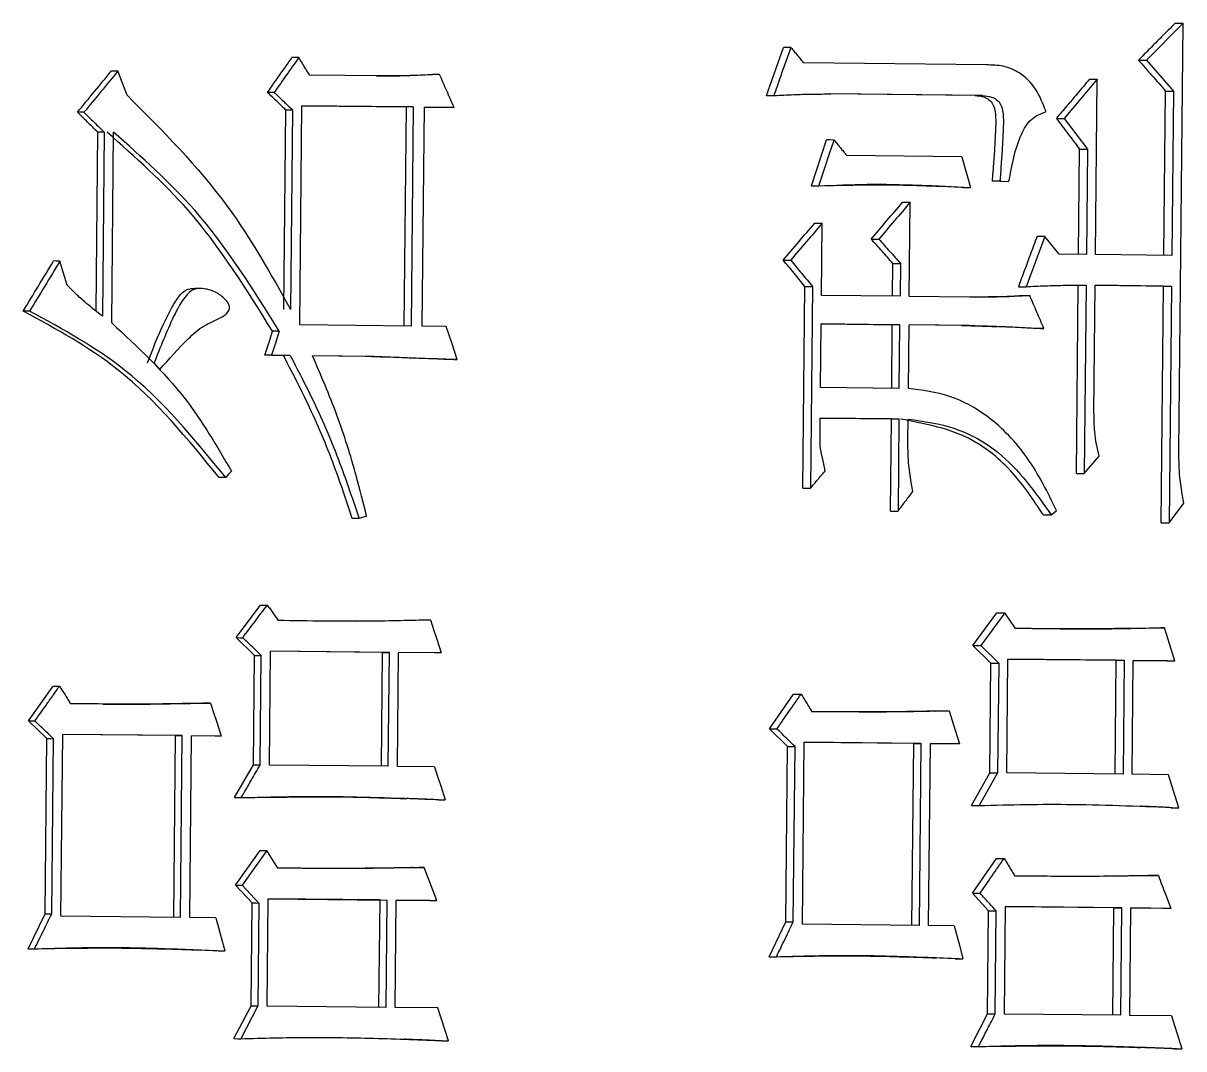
# Model space of a CAD drawing. Header units: millimetres. Extents: x 2448 to 4397, y 790 to 2168.
# Drawn here: x 3180.71 to 3185.86, y 988.33 to 992.89 of the extents above; entities that cross this region are included whole.
import ezdxf

# ---------------------------------------------------------------- set-up
doc = ezdxf.new("R2010")
doc.units = ezdxf.units.MM

msp = doc.modelspace()

# ---------------------------------------------------------------- linework, layer by layer
at = {"color": 7, "linetype": 'Continuous', "lineweight": 25}
for p, q in [((3185.859, 992.891), (3185.6964, 992.7272)), ((3185.8402, 990.9927), (3185.859, 992.891)), ((3184.0088, 992.57), (3184.0841, 992.7834)), ((3185.6964, 992.7272), (3185.8158, 992.5896)), ((3184.9853, 992.7057), (3184.1734, 992.7145)), ((3182.2924, 992.6567), (3181.9791, 992.6601)), ((3182.5559, 992.6637), (3182.525, 992.6638)), ((3185.4778, 992.642), (3185.3307, 992.4683)), ((3185.4701, 991.8632), (3185.4778, 992.642)), ((3184.9336, 992.5698), (3184.2834, 992.5768)), ((3184.9678, 992.5696), (3184.2941, 992.5769)), ((3185.7732, 991.8597), (3185.7804, 992.5898)), ((3185.8158, 992.5896), (3185.8086, 991.8595)), ((3181.9351, 991.5506), (3181.9447, 992.5241)), ((3181.9447, 992.5241), (3182.4392, 992.5189)), ((3182.4086, 992.519), (3181.9447, 992.5239)), ((3184.9336, 992.5698), (3184.9678, 992.5696)), ((3181.8646, 991.6193), (3181.8733, 992.5052)), ((3181.9033, 992.5051), (3181.8945, 991.6192)), ((3182.3989, 991.5455), (3182.4086, 992.519)), ((3182.4392, 992.5189), (3182.4296, 991.5453)), ((3182.479, 991.5448), (3182.4886, 992.5183)), ((3182.4886, 992.5183), (3182.6202, 992.5169)), ((3182.5893, 992.517), (3182.4886, 992.5181)), ((3185.3307, 992.4683), (3185.4344, 992.3309)), ((3181.0298, 991.6122), (3181.0376, 992.407)), ((3181.0664, 992.4069), (3181.0583, 991.5892)), ((3181.0995, 991.5594), (3181.1079, 992.4064)), ((3184.2081, 992.1687), (3184.2751, 992.3724)), ((3185.3949, 991.864), (3185.3995, 992.3311)), ((3185.4344, 992.3309), (3185.4297, 991.8636)), ((3184.876, 992.298), (3184.3646, 992.3035)), ((3184.2081, 992.1687), (3184.2413, 992.1685)), ((3184.881, 992.1614), (3184.7771, 992.1665)), ((3184.881, 992.1614), (3184.9151, 992.1612)), ((3185.045, 992.1891), (3185.0107, 992.1892)), ((3185.0511, 992.1888), (3185.0107, 992.1892)), ((3185.045, 992.1891), (3185.0854, 992.1886)), ((3185.0511, 992.1888), (3185.0854, 992.1886)), ((3184.6428, 991.6774), (3184.6469, 992.096)), ((3184.2227, 992.003), (3184.2559, 992.0028)), ((3184.2527, 991.6816), (3184.2559, 992.0028)), ((3185.2447, 991.9435), (3185.1617, 991.7205)), ((3185.3086, 991.8649), (3185.2447, 991.9435)), ((3185.4297, 991.8636), (3185.3086, 991.8649)), ((3185.8086, 991.8595), (3185.4701, 991.8632)), ((3184.5685, 991.678), (3184.5699, 991.824)), ((3184.6036, 991.8238), (3184.6022, 991.6778)), ((3181.4987, 991.7122), (3181.4689, 991.7124)), ((3184.1704, 990.8255), (3184.1793, 991.7211)), ((3184.2124, 991.721), (3184.2036, 990.8253)), ((3185.3852, 990.8903), (3185.3935, 991.7275)), ((3185.4284, 991.7273), (3185.4201, 990.8901)), ((3185.4631, 991.1622), (3185.4687, 991.7269)), ((3185.4687, 991.7269), (3185.8072, 991.7232)), ((3185.7719, 991.7234), (3185.4687, 991.7267)), ((3185.7614, 990.672), (3185.7719, 991.7234)), ((3185.7719, 991.7234), (3185.8072, 991.7232)), ((3185.8072, 991.7232), (3185.7968, 990.6718)), ((3184.6022, 991.6778), (3184.2527, 991.6816)), ((3184.9103, 991.6745), (3184.6428, 991.6774)), ((3180.7347, 991.612), (3180.7064, 991.6121)), ((3182.4296, 991.5453), (3181.9351, 991.5506)), ((3182.5859, 991.5437), (3182.479, 991.5448)), ((3184.2487, 991.2727), (3184.2515, 991.555)), ((3184.2515, 991.555), (3184.6009, 991.5513)), ((3184.5672, 991.5514), (3184.2515, 991.5548)), ((3184.5644, 991.2691), (3184.5672, 991.5514)), ((3184.6009, 991.5513), (3184.5672, 991.5514)), ((3184.5981, 991.2689), (3184.6009, 991.5513)), ((3184.6387, 991.2685), (3184.6415, 991.5508)), ((3184.9091, 991.5479), (3184.6415, 991.5508)), ((3184.8749, 991.5481), (3184.6415, 991.5506)), ((3184.8749, 991.5481), (3184.9091, 991.5479)), ((3184.9197, 991.5469), (3184.8749, 991.5481)), ((3181.844, 991.5223), (3181.8141, 991.5224)), ((3181.8099, 991.4157), (3181.7801, 991.4158)), ((3181.8625, 991.4149), (3181.7801, 991.4158)), ((3181.8099, 991.4157), (3181.8925, 991.4148)), ((3182.2553, 991.4109), (3181.9915, 991.4137)), ((3182.2249, 991.411), (3181.9916, 991.4135)), ((3182.2553, 991.4109), (3182.2249, 991.411)), ((3184.5981, 991.2689), (3184.2487, 991.2727)), ((3184.2461, 991.0099), (3184.2473, 991.1364)), ((3184.2473, 991.1364), (3184.5968, 991.1327)), ((3184.5631, 991.1328), (3184.2473, 991.1362)), ((3184.559, 990.7239), (3184.5631, 991.1328)), ((3184.5631, 991.1328), (3184.5968, 991.1327)), ((3184.5968, 991.1327), (3184.5927, 990.7238)), ((3184.6365, 991.0446), (3184.6374, 991.1322)), ((3185.4201, 990.8901), (3185.4854, 990.9673)), ((3181.6061, 990.8726), (3181.5766, 990.8727)), ((3185.3852, 990.8903), (3185.4201, 990.8901)), ((3184.1704, 990.8255), (3184.2036, 990.8253)), ((3184.559, 990.7239), (3184.5927, 990.7238)), ((3185.7968, 990.6718), (3185.8621, 990.7587)), ((3185.2382, 990.7069), (3185.2729, 990.7067)), ((3185.7614, 990.672), (3185.7968, 990.6718)), ((3181.6521, 990.1612), (3181.7608, 990.3061)), ((3184.9256, 990.1261), (3185.0321, 990.271)), ((3185.0664, 990.2708), (3184.9598, 990.1259)), ((3185.1143, 990.2021), (3185.0664, 990.2708)), ((3182.1827, 990.2344), (3182.4846, 990.2399)), ((3182.4846, 990.2399), (3182.5154, 990.2398)), ((3185.6147, 990.2024), (3185.7407, 990.2049)), ((3185.8229, 990.0582), (3185.7761, 990.2047)), ((3181.7339, 990.0824), (3181.6521, 990.1612)), ((3181.8001, 989.5951), (3181.8051, 990.1013)), ((3182.3329, 990.0957), (3181.8051, 990.1013)), ((3182.3023, 990.0958), (3181.8051, 990.1011)), ((3185.0056, 990.0473), (3184.9256, 990.1261)), ((3184.9598, 990.1259), (3185.0399, 990.0472)), ((3181.7291, 989.5957), (3181.7339, 990.0824)), ((3181.7588, 989.5955), (3181.7636, 990.0823)), ((3182.2973, 989.5896), (3182.3023, 990.0958)), ((3182.3023, 990.0958), (3182.3329, 990.0957)), ((3182.3279, 989.5895), (3182.3329, 990.0957)), ((3182.3691, 989.589), (3182.3741, 990.0953)), ((3182.5633, 990.0932), (3182.3741, 990.0953)), ((3182.5324, 990.0934), (3182.3741, 990.0951)), ((3182.5633, 990.0932), (3182.5324, 990.0934)), ((3185.0008, 989.5606), (3185.0056, 990.0473)), ((3185.0399, 990.0472), (3185.0351, 989.5604)), ((3185.0756, 989.56), (3185.0806, 990.0662)), ((3185.0806, 990.0662), (3185.5974, 990.0606)), ((3185.5623, 990.0608), (3185.0806, 990.066)), ((3185.5573, 989.5546), (3185.5623, 990.0608)), ((3185.5623, 990.0608), (3185.5974, 990.0606)), ((3185.5974, 990.0606), (3185.5924, 989.5544)), ((3185.6327, 989.554), (3185.6377, 990.0602)), ((3185.6377, 990.0602), (3185.8229, 990.0582)), ((3185.7875, 990.0583), (3185.6377, 990.06)), ((3185.7875, 990.0583), (3185.8229, 990.0582)), ((3180.7299, 989.7913), (3180.8392, 989.9459)), ((3184.0216, 989.7561), (3184.1288, 989.9107)), ((3181.5089, 989.8706), (3181.5383, 989.8705)), ((3180.812, 989.7125), (3180.7299, 989.7913)), ((3184.7851, 989.8355), (3184.8192, 989.8354)), ((3184.1021, 989.6773), (3184.0216, 989.7561)), ((3180.8043, 988.9337), (3180.812, 989.7125)), ((3180.8328, 988.9336), (3180.8405, 989.7124)), ((3180.8742, 988.9234), (3180.8822, 989.7314)), ((3181.4128, 989.7258), (3180.8822, 989.7314)), ((3181.3835, 989.7259), (3180.8822, 989.7312)), ((3181.3755, 988.9179), (3181.3835, 989.7259)), ((3181.3835, 989.7259), (3181.4128, 989.7258)), ((3181.4048, 988.9178), (3181.4128, 989.7258)), ((3181.4461, 988.9174), (3181.4541, 989.7254)), ((3181.5865, 989.724), (3181.4541, 989.7254)), ((3181.557, 989.7241), (3181.4541, 989.7252)), ((3181.5865, 989.724), (3181.557, 989.7241)), ((3184.1681, 988.8882), (3184.1761, 989.6962)), ((3184.6961, 989.6906), (3184.1761, 989.6962)), ((3184.6622, 989.6908), (3184.1761, 989.696)), ((3184.6542, 988.8828), (3184.6622, 989.6908)), ((3184.6622, 989.6908), (3184.6961, 989.6906)), ((3184.6881, 988.8826), (3184.6961, 989.6906)), ((3184.7286, 988.8822), (3184.7367, 989.6902)), ((3184.8322, 989.689), (3184.7366, 989.69)), ((3184.8663, 989.6888), (3184.7367, 989.6902)), ((3184.8663, 989.6888), (3184.8322, 989.689)), ((3184.0944, 988.8985), (3184.1021, 989.6773)), ((3184.1275, 988.8984), (3184.1352, 989.6772)), ((3181.6451, 989.4505), (3181.7291, 989.5957)), ((3181.7291, 989.5957), (3181.7588, 989.5955)), ((3182.3279, 989.5895), (3181.8001, 989.5951)), ((3182.5336, 989.5873), (3182.3691, 989.589)), ((3184.9185, 989.4154), (3185.0008, 989.5606)), ((3185.0351, 989.5604), (3184.9527, 989.4153)), ((3185.0008, 989.5606), (3185.0351, 989.5604)), ((3185.5924, 989.5544), (3185.0756, 989.56)), ((3185.7938, 989.5522), (3185.6327, 989.554)), ((3185.8406, 989.4057), (3185.7938, 989.5522)), ((3182.5506, 989.4408), (3182.5815, 989.4407)), ((3185.8052, 989.4058), (3185.8406, 989.4057)), ((3181.6495, 989.061), (3181.7583, 989.2156)), ((3181.7881, 989.2155), (3181.6792, 989.0609)), ((3181.8369, 989.1371), (3181.7881, 989.2155)), ((3184.9227, 989.0259), (3185.0294, 989.1806)), ((3182.4196, 989.1394), (3182.4573, 989.14)), ((3182.5442, 988.9933), (3182.4881, 989.1399)), ((3185.5092, 989.1017), (3185.7138, 989.105)), ((3185.7138, 989.105), (3185.7491, 989.1048)), ((3181.723, 988.9823), (3181.6495, 989.061)), ((3181.6792, 989.0609), (3181.7527, 988.9822)), ((3184.9947, 988.9473), (3184.9227, 989.0259)), ((3181.7184, 988.5248), (3181.723, 988.9823)), ((3181.7527, 988.9822), (3181.7482, 988.5247)), ((3181.7895, 988.5243), (3181.7942, 989.0013)), ((3181.7942, 989.0013), (3182.322, 988.9956)), ((3182.2915, 988.9958), (3181.7942, 989.0011)), ((3182.2867, 988.5187), (3182.2915, 988.9958)), ((3182.2915, 988.9958), (3182.322, 988.9956)), ((3182.322, 988.9956), (3182.3173, 988.5186)), ((3182.3585, 988.5182), (3182.3632, 988.9952)), ((3182.3632, 988.9952), (3182.5442, 988.9933)), ((3182.5133, 988.9934), (3182.3632, 988.995)), ((3182.5133, 988.9934), (3182.5442, 988.9933)), ((3185.065, 988.4891), (3185.0697, 988.9661)), ((3185.5865, 988.9605), (3185.0697, 988.9661)), ((3185.5514, 988.9607), (3185.0697, 988.9659)), ((3180.7281, 988.7787), (3180.8043, 988.9337)), ((3180.8043, 988.9337), (3180.8328, 988.9336)), ((3181.4048, 988.9178), (3180.8742, 988.9234)), ((3181.562, 988.9161), (3181.4461, 988.9174)), ((3184.9902, 988.4897), (3184.9947, 988.9473)), ((3185.0245, 988.4896), (3185.029, 988.9471)), ((3185.5467, 988.4837), (3185.5514, 988.9607)), ((3185.5514, 988.9607), (3185.5865, 988.9605)), ((3185.5818, 988.4835), (3185.5865, 988.9605)), ((3185.6221, 988.4831), (3185.6268, 988.9601)), ((3185.804, 988.9582), (3185.6268, 988.9601)), ((3185.7686, 988.9584), (3185.6268, 988.9599)), ((3185.804, 988.9582), (3185.7686, 988.9584)), ((3184.0197, 988.7436), (3184.0944, 988.8985)), ((3184.0944, 988.8985), (3184.1275, 988.8984)), ((3184.6881, 988.8826), (3184.1681, 988.8882)), ((3184.8421, 988.881), (3184.7286, 988.8822)), ((3181.5723, 988.7698), (3181.6019, 988.7697)), ((3184.8471, 988.7347), (3184.7606, 988.738)), ((3184.8471, 988.7347), (3184.8812, 988.7345)), ((3181.6427, 988.3796), (3181.7184, 988.5248)), ((3181.7482, 988.5247), (3181.6724, 988.3795)), ((3181.7184, 988.5248), (3181.7482, 988.5247)), ((3182.3173, 988.5186), (3181.7895, 988.5243)), ((3182.5477, 988.5162), (3182.3585, 988.5182)), ((3182.5956, 988.3696), (3182.5477, 988.5162)), ((3184.916, 988.3445), (3184.9902, 988.4897)), ((3184.9902, 988.4897), (3185.0245, 988.4896)), ((3185.5818, 988.4835), (3185.065, 988.4891)), ((3185.8073, 988.4811), (3185.6221, 988.4831)), ((3182.5646, 988.3697), (3182.5956, 988.3696)), ((3185.8187, 988.3347), (3185.8541, 988.3345))]:
    msp.add_line(p, q, dxfattribs=at)
at = {"color": 7, "linetype": 'Continuous', "lineweight": 25, "flags": 128}
for points in [[(3185.8236, 992.8912), (3185.8434, 992.8911), (3185.859, 992.891)], [(3184.1171, 992.7832), (3184.0986, 992.7833), (3184.0841, 992.7834)], [(3181.9303, 992.7385), (3181.9136, 992.7385), (3181.9004, 992.7386)], [(3185.6612, 992.7274), (3185.6809, 992.7273), (3185.6964, 992.7272)], [(3181.0983, 992.679), (3181.1145, 992.6789), (3181.1272, 992.6789)], [(3181.1676, 992.5714), (3181.1474, 992.6251), (3181.1272, 992.6789)], [(3185.4429, 992.6421), (3185.4624, 992.642), (3185.4778, 992.642)], [(3181.8215, 992.5839), (3181.8048, 992.5839), (3181.7916, 992.584)], [(3185.7804, 992.5898), (3185.8002, 992.5897), (3185.8158, 992.5896)], [(3184.0088, 992.57), (3184.0272, 992.5699), (3184.0417, 992.5698)], [(3180.976, 992.4955), (3180.96, 992.4956), (3180.9474, 992.4956)], [(3181.9033, 992.5051), (3181.8865, 992.5052), (3181.8733, 992.5052)], [(3182.4392, 992.5189), (3182.4221, 992.5189), (3182.4086, 992.519)], [(3182.6202, 992.5169), (3182.6029, 992.517), (3182.5893, 992.517)], [(3185.296, 992.4685), (3185.3155, 992.4684), (3185.3307, 992.4683)], [(3181.0664, 992.4069), (3181.0503, 992.407), (3181.0376, 992.407)], [(3184.2413, 992.1685), (3184.2692, 992.2534), (3184.2888, 992.3128), (3184.3084, 992.3722)], [(3184.3084, 992.3722), (3184.2897, 992.3723), (3184.2751, 992.3724)], [(3185.3995, 992.3311), (3185.419, 992.331), (3185.4344, 992.3309)], [(3184.876, 992.298), (3184.8883, 992.255), (3184.9017, 992.2081), (3184.9151, 992.1612)], [(3184.6131, 992.0961), (3184.632, 992.0961), (3184.6469, 992.096)], [(3184.4737, 991.9321), (3184.4925, 991.932), (3184.5072, 991.932)], [(3185.2447, 991.9435), (3185.2254, 991.9436), (3185.2102, 991.9437)], [(3180.8698, 991.8346), (3180.8539, 991.8346), (3180.8413, 991.8347)], [(3180.902, 991.7271), (3180.8859, 991.7809), (3180.8698, 991.8346)], [(3184.0829, 991.839), (3184.1014, 991.8389), (3184.1159, 991.8388)], [(3184.5699, 991.824), (3184.5888, 991.8239), (3184.6036, 991.8238)], [(3184.1793, 991.7211), (3184.1978, 991.721), (3184.2124, 991.721)], [(3185.1272, 991.7206), (3185.1465, 991.7205), (3185.1617, 991.7205)], [(3185.143, 991.6815), (3185.1623, 991.6814), (3185.1775, 991.6813)], [(3182.6338, 991.3971), (3182.6098, 991.4704), (3182.5859, 991.5437)], [(3181.7801, 991.4158), (3181.7971, 991.4691), (3181.8141, 991.5224)], [(3181.844, 991.5223), (3181.8269, 991.469), (3181.8099, 991.4157)], [(3185.2407, 991.5346), (3185.2213, 991.5347), (3185.2061, 991.5348)], [(3181.8925, 991.4148), (3181.8757, 991.4148), (3181.8625, 991.4149)], [(3182.6338, 991.3971), (3182.6164, 991.3972), (3182.6028, 991.3972)], [(3181.313, 991.3528), (3181.3067, 991.3603), (3181.2975, 991.3713), (3181.2884, 991.3823)], [(3184.2694, 990.9025), (3184.2599, 990.9463), (3184.253, 990.9781), (3184.2461, 991.0099)], [(3181.6312, 990.9015), (3181.6187, 990.887), (3181.6061, 990.8726)], [(3185.2729, 990.7067), (3185.2851, 990.7163), (3185.2973, 990.7259)], [(3182.1988, 990.691), (3182.1818, 990.6911), (3182.1684, 990.6912)], [(3181.7608, 990.3061), (3181.7775, 990.306), (3181.7906, 990.3059)], [(3185.0321, 990.271), (3185.0513, 990.2709), (3185.0664, 990.2708)], [(3182.5154, 990.2398), (3182.5293, 990.1973), (3182.5432, 990.1548), (3182.5633, 990.0932)], [(3185.7407, 990.2049), (3185.7605, 990.2048), (3185.7761, 990.2047)], [(3181.6521, 990.1612), (3181.6687, 990.1611), (3181.6818, 990.1611)], [(3184.9256, 990.1261), (3184.9447, 990.126), (3184.9598, 990.1259)], [(3181.7339, 990.0824), (3181.7505, 990.0824), (3181.7636, 990.0823)], [(3185.0056, 990.0473), (3185.0248, 990.0472), (3185.0399, 990.0472)], [(3180.8392, 989.9459), (3180.8552, 989.9458), (3180.8677, 989.9458)], [(3184.1288, 989.9107), (3184.1474, 989.9106), (3184.1619, 989.9106)], [(3181.5383, 989.8705), (3181.5523, 989.828), (3181.5663, 989.7855), (3181.5865, 989.724)], [(3180.7299, 989.7913), (3180.7458, 989.7912), (3180.7582, 989.7912)], [(3184.8192, 989.8354), (3184.8328, 989.7929), (3184.8465, 989.7504), (3184.8663, 989.6888)], [(3184.0216, 989.7561), (3184.04, 989.756), (3184.0545, 989.756)], [(3180.812, 989.7125), (3180.828, 989.7125), (3180.8405, 989.7124)], [(3184.1021, 989.6773), (3184.1206, 989.6773), (3184.1352, 989.6772)], [(3182.5336, 989.5873), (3182.5475, 989.5448), (3182.5614, 989.5023), (3182.5815, 989.4407)], [(3181.6451, 989.4505), (3181.6617, 989.4505), (3181.6747, 989.4504)], [(3184.9185, 989.4154), (3184.9377, 989.4153), (3184.9527, 989.4153)], [(3181.7583, 989.2156), (3181.775, 989.2156), (3181.7881, 989.2155)], [(3185.0294, 989.1806), (3185.0486, 989.1805), (3185.0637, 989.1804)], [(3182.4573, 989.14), (3182.4745, 989.14), (3182.4881, 989.1399)], [(3181.6495, 989.061), (3181.6661, 989.061), (3181.6792, 989.0609)], [(3184.9227, 989.0259), (3184.9419, 989.0258), (3184.957, 989.0258)], [(3181.723, 988.9823), (3181.7396, 988.9823), (3181.7527, 988.9822)], [(3181.562, 988.9161), (3181.5737, 988.8729), (3181.5855, 988.8297), (3181.6019, 988.7697)], [(3184.9947, 988.9473), (3185.0139, 988.9472), (3185.029, 988.9471)], [(3184.8421, 988.881), (3184.8537, 988.8377), (3184.8652, 988.7945), (3184.8812, 988.7345)], [(3180.7281, 988.7787), (3180.744, 988.7787), (3180.7565, 988.7786)], [(3184.0197, 988.7436), (3184.0381, 988.7435), (3184.0527, 988.7434)], [(3185.8073, 988.4811), (3185.8209, 988.4386), (3185.8345, 988.3961), (3185.8541, 988.3345)], [(3181.6427, 988.3796), (3181.6593, 988.3795), (3181.6724, 988.3795)], [(3184.916, 988.3445), (3184.9352, 988.3444), (3184.9502, 988.3443)]]:
    msp.add_lwpolyline(points, dxfattribs=at)
at = {"color": 7, "linetype": 'Continuous', "lineweight": 25}
for points, knots in [([(3185.8236, 992.8912), (3185.8034, 992.8708), (3185.7662, 992.8333), (3185.712, 992.7787), (3185.6781, 992.7445), (3185.6612, 992.7274)], [0, 0, 0, 0, 0.373825, 0.686912, 1, 1, 1, 1]), ([(3184.0417, 992.5698), (3184.0516, 992.5979), (3184.0691, 992.6475), (3184.0943, 992.7186), (3184.1095, 992.7617), (3184.1171, 992.7832)], [0, 0, 0, 0, 0.394364, 0.697182, 1, 1, 1, 1]), ([(3184.1171, 992.7832), (3184.1218, 992.7775), (3184.1312, 992.766), (3184.1453, 992.7488), (3184.1593, 992.7316), (3184.1687, 992.7202), (3184.1734, 992.7145)], [0, 0, 0, 0, 0.25, 0.5, 0.75, 1, 1, 1, 1]), ([(3181.7916, 992.584), (3181.8098, 992.6097), (3181.846, 992.6613), (3181.8823, 992.7128), (3181.9004, 992.7386)], [0, 0, 0, 0, 0.4999996, 1, 1, 1, 1]), ([(3181.9303, 992.7385), (3181.9122, 992.7127), (3181.8759, 992.6612), (3181.8396, 992.6096), (3181.8215, 992.5839)], [0, 0, 0, 0, 0.5, 1, 1, 1, 1]), ([(3181.9791, 992.6601), (3181.971, 992.6731), (3181.9547, 992.6993), (3181.9385, 992.7254), (3181.9303, 992.7385)], [0, 0, 0, 0, 0.5, 1, 1, 1, 1]), ([(3185.6612, 992.7274), (3185.681, 992.7045), (3185.7208, 992.6586), (3185.7606, 992.6127), (3185.7804, 992.5898)], [0, 0, 0, 0, 0.4999996, 1, 1, 1, 1]), ([(3180.9474, 992.4956), (3180.9725, 992.5262), (3181.0229, 992.5873), (3181.0732, 992.6484), (3181.0983, 992.679)], [0, 0, 0, 0, 0.5, 1, 1, 1, 1]), ([(3181.1272, 992.6789), (3181.102, 992.6483), (3181.0516, 992.5872), (3181.0012, 992.5261), (3180.976, 992.4955)], [0, 0, 0, 0, 0.5, 1, 1, 1, 1]), ([(3185.2502, 992.4984), (3185.2367, 992.5329), (3185.2102, 992.6005), (3185.1403, 992.6715), (3185.0609, 992.7043), (3185.0104, 992.7052), (3184.9853, 992.7057)], [0, 0, 0, 0, 0.2923066, 0.5734249, 0.787765, 1, 1, 1, 1]), ([(3182.2763, 992.6569), (3182.3, 992.6569), (3182.3533, 992.6568), (3182.4363, 992.6594), (3182.4954, 992.6623), (3182.525, 992.6638)], [0, 0, 0, 0, 0.285532, 0.642702, 1, 1, 1, 1]), ([(3182.5559, 992.6637), (3182.5274, 992.6623), (3182.4694, 992.6594), (3182.3815, 992.6566), (3182.3221, 992.6567), (3182.2924, 992.6567)], [0, 0, 0, 0, 0.324082, 0.66195, 1, 1, 1, 1]), ([(3182.6202, 992.5169), (3182.6095, 992.5414), (3182.588, 992.5903), (3182.5666, 992.6392), (3182.5559, 992.6637)], [0, 0, 0, 0, 0.499999, 1, 1, 1, 1]), ([(3185.4429, 992.6421), (3185.4242, 992.62), (3185.3904, 992.58), (3185.3414, 992.5221), (3185.3112, 992.4864), (3185.296, 992.4685)], [0, 0, 0, 0, 0.382127, 0.691063, 1, 1, 1, 1]), ([(3181.1675, 992.5713), (3181.3248, 992.4141), (3181.6082, 992.1308), (3181.8062, 991.7767), (3181.8944, 991.6191)], [0, 0, 0, 0, 0.55506, 1, 1, 1, 1]), ([(3181.8733, 992.5052), (3181.8597, 992.5183), (3181.8325, 992.5446), (3181.8053, 992.5708), (3181.7916, 992.584)], [0, 0, 0, 0, 0.5, 1, 1, 1, 1]), ([(3181.8215, 992.5839), (3181.8351, 992.5707), (3181.8624, 992.5445), (3181.8896, 992.5182), (3181.9033, 992.5051)], [0, 0, 0, 0, 0.499998, 1, 1, 1, 1]), ([(3184.0417, 992.5698), (3184.0707, 992.5714), (3184.1272, 992.5744), (3184.2114, 992.5764), (3184.2665, 992.5767), (3184.2941, 992.5769)], [0, 0, 0, 0, 0.344583, 0.672243, 1, 1, 1, 1]), ([(3184.9336, 992.5698), (3184.9474, 992.5688), (3184.9696, 992.5673), (3184.9977, 992.5525), (3185.0216, 992.5237), (3185.0276, 992.4734), (3185.0239, 992.3601), (3185.0165, 992.2648), (3185.0107, 992.1892)], [0, 0, 0, 0, 0.100482, 0.161247, 0.224254, 0.354672, 0.487562, 1, 1, 1, 1]), ([(3184.9678, 992.5696), (3184.9816, 992.5687), (3185.0038, 992.5671), (3185.032, 992.5523), (3185.0559, 992.5235), (3185.0619, 992.4733), (3185.0582, 992.3599), (3185.0508, 992.2647), (3185.045, 992.1891)], [0, 0, 0, 0, 0.100594, 0.16141, 0.224441, 0.354836, 0.487692, 1, 1, 1, 1]), ([(3181.0376, 992.407), (3181.0226, 992.4218), (3180.9925, 992.4513), (3180.9624, 992.4808), (3180.9474, 992.4956)], [0, 0, 0, 0, 0.5, 1, 1, 1, 1]), ([(3180.976, 992.4955), (3180.9911, 992.4807), (3181.0212, 992.4512), (3181.0513, 992.4217), (3181.0664, 992.4069)], [0, 0, 0, 0, 0.4999985, 1, 1, 1, 1]), ([(3185.0854, 992.1886), (3185.0981, 992.2596), (3185.1157, 992.3575), (3185.1792, 992.4704), (3185.227, 992.4892), (3185.2502, 992.4984)], [0, 0, 0, 0, 0.574102, 0.793058, 1, 1, 1, 1]), ([(3185.296, 992.4685), (3185.3048, 992.4569), (3185.3223, 992.4336), (3185.3568, 992.3878), (3185.3825, 992.3536), (3185.3995, 992.3311)], [0, 0, 0, 0, 0.253576, 0.507152, 1, 1, 1, 1]), ([(3181.8141, 991.5224), (3181.6977, 991.7099), (3181.4918, 992.0416), (3181.2041, 992.296), (3181.0791, 992.4065)], [0, 0, 0, 0, 0.565374, 1, 1, 1, 1]), ([(3181.844, 991.5223), (3181.7274, 991.7098), (3181.5211, 992.0416), (3181.2331, 992.2959), (3181.1079, 992.4064)], [0, 0, 0, 0, 0.565308, 1, 1, 1, 1]), ([(3184.3084, 992.3722), (3184.3131, 992.3665), (3184.3224, 992.3551), (3184.3365, 992.3379), (3184.3506, 992.3207), (3184.3599, 992.3092), (3184.3646, 992.3035)], [0, 0, 0, 0, 0.25, 0.5, 0.75, 1, 1, 1, 1]), ([(3184.2413, 992.1685), (3184.3125, 992.1715), (3184.4606, 992.1778), (3184.6469, 992.1736), (3184.8002, 992.167), (3184.8768, 992.1632), (3184.9151, 992.1612)], [0, 0, 0, 0, 0.3165702, 0.6581113, 0.8290499, 1, 1, 1, 1]), ([(3184.2973, 992.1705), (3184.2973, 992.1705), (3184.2973, 992.1705), (3184.2974, 992.1705), (3184.2983, 992.1705), (3184.302, 992.1705), (3184.376, 992.1722), (3184.4958, 992.1743), (3184.641, 992.172), (3184.7251, 992.1686), (3184.7815, 992.1663)], [0, 0, 0, 0, 0.000418, 0.001567, 0.004039, 0.01062, 0.031317, 0.4873, 0.65615, 1, 1, 1, 1]), ([(3184.4737, 991.9321), (3184.4969, 991.9595), (3184.5434, 992.0141), (3184.5899, 992.0688), (3184.6131, 992.0961)], [0, 0, 0, 0, 0.5, 1, 1, 1, 1]), ([(3184.6469, 992.096), (3184.6236, 992.0687), (3184.5771, 992.014), (3184.5305, 991.9593), (3184.5072, 991.932)], [0, 0, 0, 0, 0.5, 1, 1, 1, 1]), ([(3184.0829, 991.839), (3184.1062, 991.8663), (3184.1528, 991.921), (3184.1994, 991.9756), (3184.2227, 992.003)], [0, 0, 0, 0, 0.5, 1, 1, 1, 1]), ([(3184.2559, 992.0028), (3184.2326, 991.9755), (3184.1859, 991.9208), (3184.1392, 991.8662), (3184.1159, 991.8388)], [0, 0, 0, 0, 0.5, 1, 1, 1, 1]), ([(3184.5699, 991.824), (3184.5539, 991.842), (3184.5218, 991.8781), (3184.4897, 991.9141), (3184.4737, 991.9321)], [0, 0, 0, 0, 0.500001, 1, 1, 1, 1]), ([(3184.5072, 991.932), (3184.5233, 991.914), (3184.5554, 991.8779), (3184.5876, 991.8419), (3184.6036, 991.8238)], [0, 0, 0, 0, 0.500001, 1, 1, 1, 1]), ([(3185.2102, 991.9437), (3185.1998, 991.9158), (3185.1808, 991.8647), (3185.1532, 991.7904), (3185.1359, 991.7439), (3185.1272, 991.7206)], [0, 0, 0, 0, 0.374408, 0.687204, 1, 1, 1, 1]), ([(3180.7064, 991.6122), (3180.7289, 991.6493), (3180.7739, 991.7234), (3180.8189, 991.7976), (3180.8413, 991.8347)], [0, 0, 0, 0, 0.5, 1, 1, 1, 1]), ([(3180.8698, 991.8346), (3180.8473, 991.7975), (3180.8023, 991.7233), (3180.7573, 991.6492), (3180.7347, 991.6121)], [0, 0, 0, 0, 0.5, 1, 1, 1, 1]), ([(3184.1793, 991.7211), (3184.1632, 991.7407), (3184.1311, 991.78), (3184.0989, 991.8193), (3184.0829, 991.839)], [0, 0, 0, 0, 0.500001, 1, 1, 1, 1]), ([(3184.1159, 991.8388), (3184.132, 991.8192), (3184.1642, 991.7799), (3184.1963, 991.7406), (3184.2124, 991.721)], [0, 0, 0, 0, 0.500001, 1, 1, 1, 1]), ([(3181.0583, 991.5892), (3181.0351, 991.6075), (3180.9962, 991.638), (3180.9443, 991.6844), (3180.9161, 991.7129), (3180.902, 991.7271)], [0, 0, 0, 0, 0.426396, 0.712837, 1, 1, 1, 1]), ([(3181.2592, 991.3824), (3181.2815, 991.4413), (3181.3133, 991.5251), (3181.3636, 991.623), (3181.3926, 991.6716), (3181.4176, 991.7), (3181.4407, 991.7113), (3181.4584, 991.7144), (3181.4682, 991.7121), (3181.469, 991.7119)], [0, 0, 0, 0, 0.456144, 0.6490983, 0.8016019, 0.8696152, 0.9236808, 0.993687, 1, 1, 1, 1]), ([(3181.313, 991.3527), (3181.3539, 991.399), (3181.4152, 991.4683), (3181.5046, 991.5502), (3181.5707, 991.5737), (3181.6087, 991.5974), (3181.6204, 991.6141), (3181.6234, 991.6234), (3181.6228, 991.6339), (3181.6167, 991.649), (3181.5972, 991.673), (3181.5589, 991.7011), (3181.5129, 991.7127), (3181.4765, 991.7127), (3181.4524, 991.704), (3181.4134, 991.6651), (3181.3566, 991.5561), (3181.3154, 991.4513), (3181.2883, 991.3823)], [0, 0, 0, 0, 0.187169, 0.280631, 0.362621, 0.403777, 0.414592, 0.42333, 0.432103, 0.445018, 0.470917, 0.524527, 0.58767, 0.615114, 0.637277, 0.664978, 0.779443, 1, 1, 1, 1]), ([(3185.1617, 991.7205), (3185.1898, 991.722), (3185.2483, 991.7251), (3185.3372, 991.727), (3185.398, 991.7272), (3185.4284, 991.7273)], [0, 0, 0, 0, 0.316167, 0.658025, 1, 1, 1, 1]), ([(3185.1775, 991.6813), (3185.1472, 991.6793), (3185.0877, 991.6753), (3184.9985, 991.674), (3184.9397, 991.6743), (3184.9103, 991.6745)], [0, 0, 0, 0, 0.340346, 0.67008, 1, 1, 1, 1]), ([(3185.0221, 991.6759), (3185.016, 991.6756), (3185.0028, 991.6751), (3184.9808, 991.6745), (3184.969, 991.6742)], [0, 0, 0, 0, 0.462403, 1, 1, 1, 1]), ([(3185.0218, 991.6762), (3185.0328, 991.6765), (3185.0732, 991.6775), (3185.1136, 991.6798), (3185.143, 991.6815)], [0, 0, 0, 0, 0.270938, 1, 1, 1, 1]), ([(3185.2407, 991.5346), (3185.2302, 991.5591), (3185.2091, 991.608), (3185.188, 991.6569), (3185.1775, 991.6813)], [0, 0, 0, 0, 0.500001, 1, 1, 1, 1]), ([(3181.5766, 990.8727), (3181.4366, 991.0447), (3181.1894, 991.3487), (3180.8526, 991.5324), (3180.7064, 991.6121)], [0, 0, 0, 0, 0.5659963, 1, 1, 1, 1]), ([(3181.6061, 990.8726), (3181.466, 991.0446), (3181.2183, 991.3486), (3180.8811, 991.5323), (3180.7347, 991.612)], [0, 0, 0, 0, 0.565913, 1, 1, 1, 1]), ([(3181.0995, 991.5594), (3181.2147, 991.4525), (3181.4224, 991.2599), (3181.5669, 991.0119), (3181.6312, 990.9015)], [0, 0, 0, 0, 0.554947, 1, 1, 1, 1]), ([(3184.9091, 991.5479), (3184.9444, 991.5472), (3185.0175, 991.5456), (3185.128, 991.5404), (3185.2031, 991.5365), (3185.2407, 991.5346)], [0, 0, 0, 0, 0.319722, 0.659848, 1, 1, 1, 1]), ([(3184.918, 991.5471), (3184.9255, 991.5469), (3184.9423, 991.5465), (3184.983, 991.5453), (3185.0129, 991.5441), (3185.0349, 991.5432)], [0, 0, 0, 0, 0.173128, 0.390171, 1, 1, 1, 1]), ([(3185.2061, 991.5348), (3185.1712, 991.5366), (3185.1129, 991.5397), (3185.0545, 991.5422), (3185.0311, 991.5432)], [0, 0, 0, 0, 0.599527, 1, 1, 1, 1]), ([(3182.1684, 990.6912), (3182.1484, 990.7513), (3182.097, 990.9059), (3181.9996, 991.1502), (3181.9083, 991.3265), (3181.8625, 991.4149)], [0, 0, 0, 0, 0.240782, 0.619198, 1, 1, 1, 1]), ([(3181.8925, 991.4148), (3181.9219, 991.3585), (3181.9972, 991.2148), (3182.1027, 990.9743), (3182.1667, 990.7857), (3182.1988, 990.691)], [0, 0, 0, 0, 0.243138, 0.620388, 1, 1, 1, 1]), ([(3182.2318, 990.7004), (3182.2169, 990.7604), (3182.1791, 990.9124), (3182.1041, 991.153), (3182.0291, 991.3266), (3181.9915, 991.4137)], [0, 0, 0, 0, 0.245382, 0.621267, 1, 1, 1, 1]), ([(3182.6028, 991.3972), (3182.5776, 991.3982), (3182.5021, 991.4009), (3182.3762, 991.4055), (3182.2753, 991.4092), (3182.2249, 991.411)], [0, 0, 0, 0, 0.200091, 0.600044, 1, 1, 1, 1]), ([(3182.2553, 991.4109), (3182.3058, 991.4091), (3182.3941, 991.4058), (3182.5203, 991.4013), (3182.5959, 991.3985), (3182.6338, 991.3971)], [0, 0, 0, 0, 0.399626, 0.699812, 1, 1, 1, 1]), ([(3185.2973, 990.7259), (3185.2573, 990.8065), (3185.1784, 990.9653), (3185.0117, 991.1409), (3184.8248, 991.2442), (3184.7004, 991.2604), (3184.6387, 991.2685)], [0, 0, 0, 0, 0.290292, 0.572241, 0.787705, 1, 1, 1, 1]), ([(3185.2382, 990.7069), (3185.1945, 990.7724), (3185.1082, 990.9018), (3184.8986, 991.0771), (3184.7146, 991.1116), (3184.6036, 991.1324)], [0, 0, 0, 0, 0.289643, 0.571366, 1, 1, 1, 1]), ([(3184.6374, 991.1322), (3184.7078, 991.1224), (3184.8497, 991.1026), (3185.0856, 990.9706), (3185.2013, 990.8075), (3185.2729, 990.7067)], [0, 0, 0, 0, 0.272965, 0.550334, 1, 1, 1, 1]), ([(3185.4854, 990.9673), (3185.4777, 991.0032), (3185.464, 991.0673), (3185.4634, 991.1332), (3185.4631, 991.1622)], [0, 0, 0, 0, 0.5587761, 1, 1, 1, 1]), ([(3184.6585, 990.8107), (3184.6509, 990.8539), (3184.6373, 990.9313), (3184.6367, 991.0099), (3184.6365, 991.0446)], [0, 0, 0, 0, 0.559159, 1, 1, 1, 1]), ([(3185.8621, 990.7587), (3185.8545, 990.802), (3185.841, 990.8793), (3185.8405, 990.958), (3185.8402, 990.9927)], [0, 0, 0, 0, 0.559159, 1, 1, 1, 1]), ([(3184.2036, 990.8253), (3184.2145, 990.8382), (3184.2365, 990.8639), (3184.2584, 990.8896), (3184.2694, 990.9025)], [0, 0, 0, 0, 0.500001, 1, 1, 1, 1]), ([(3184.5927, 990.7238), (3184.6037, 990.7383), (3184.6256, 990.7672), (3184.6476, 990.7962), (3184.6585, 990.8107)], [0, 0, 0, 0, 0.5, 1, 1, 1, 1]), ([(3182.2318, 990.7004), (3182.2291, 990.6996), (3182.2222, 990.6977), (3182.2112, 990.6946), (3182.2029, 990.6922), (3182.1988, 990.691)], [0, 0, 0, 0, 0.25, 0.625, 1, 1, 1, 1]), ([(3181.6818, 990.1611), (3181.6999, 990.1852), (3181.7271, 990.2214), (3181.7634, 990.2697), (3181.7816, 990.2939), (3181.7906, 990.3059)], [0, 0, 0, 0, 0.5, 0.75, 1, 1, 1, 1]), ([(3181.7906, 990.3059), (3181.7947, 990.3002), (3181.8029, 990.2888), (3181.8151, 990.2716), (3181.8273, 990.2544), (3181.8354, 990.243), (3181.8395, 990.2373)], [0, 0, 0, 0, 0.25, 0.5, 0.750001, 1, 1, 1, 1]), ([(3182.5154, 990.2398), (3182.4263, 990.2375), (3182.2693, 990.2333), (3182.044, 990.2342), (3181.9077, 990.2363), (3181.8395, 990.2373)], [0, 0, 0, 0, 0.396039, 0.697993, 1, 1, 1, 1]), ([(3185.7761, 990.2047), (3185.6874, 990.2023), (3185.5329, 990.1982), (3185.3122, 990.1991), (3185.1803, 990.2011), (3185.1143, 990.2021)], [0, 0, 0, 0, 0.402947, 0.701449, 1, 1, 1, 1]), ([(3185.6393, 990.2026), (3185.6393, 990.2026), (3185.6393, 990.2026), (3185.639, 990.2026), (3185.6374, 990.2026), (3185.5726, 990.2017), (3185.4412, 990.1997), (3185.3096, 990.2001), (3185.2102, 990.2009), (3185.1704, 990.2014), (3185.1453, 990.2017)], [0, 0, 0, 0, 0.000041, 0.0028485, 0.0060282, 0.0238174, 0.4436478, 0.6894444, 0.8037724, 1, 1, 1, 1]), ([(3181.7636, 990.0823), (3181.7532, 990.0924), (3181.7343, 990.1106), (3181.707, 990.1368), (3181.6902, 990.153), (3181.6818, 990.1611)], [0, 0, 0, 0, 0.384046, 0.692023, 1, 1, 1, 1]), ([(3180.7582, 989.7912), (3180.7765, 989.8169), (3180.8039, 989.8556), (3180.8404, 989.9071), (3180.8586, 989.9329), (3180.8677, 989.9458)], [0, 0, 0, 0, 0.5, 0.75, 1, 1, 1, 1]), ([(3180.8677, 989.9458), (3180.8718, 989.9393), (3180.88, 989.9262), (3180.8923, 989.9066), (3180.9045, 989.887), (3180.9127, 989.8739), (3180.9168, 989.8674)], [0, 0, 0, 0, 0.25, 0.5, 0.75, 1, 1, 1, 1]), ([(3184.0545, 989.756), (3184.0724, 989.7817), (3184.0993, 989.8204), (3184.1351, 989.8719), (3184.153, 989.8977), (3184.1619, 989.9106)], [0, 0, 0, 0, 0.5, 0.75, 1, 1, 1, 1]), ([(3184.1619, 989.9106), (3184.1659, 989.904), (3184.174, 989.891), (3184.186, 989.8714), (3184.198, 989.8518), (3184.206, 989.8387), (3184.21, 989.8322)], [0, 0, 0, 0, 0.25, 0.5, 0.75, 1, 1, 1, 1]), ([(3181.5383, 989.8705), (3181.4439, 989.8685), (3181.3021, 989.8655), (3181.0949, 989.866), (3180.9822, 989.8669), (3180.9168, 989.8674)], [0, 0, 0, 0, 0.456621, 0.684921, 1, 1, 1, 1]), ([(3181.0608, 989.8664), (3181.1307, 989.8661), (3181.2802, 989.8655), (3181.4294, 989.8688), (3181.5089, 989.8706)], [0, 0, 0, 0, 0.467471, 1, 1, 1, 1]), ([(3180.8405, 989.7124), (3180.83, 989.7225), (3180.811, 989.7407), (3180.7836, 989.7669), (3180.7667, 989.7831), (3180.7582, 989.7912)], [0, 0, 0, 0, 0.384046, 0.692023, 1, 1, 1, 1]), ([(3184.8192, 989.8354), (3184.7266, 989.8333), (3184.5877, 989.8303), (3184.3846, 989.8309), (3184.2741, 989.8317), (3184.21, 989.8322)], [0, 0, 0, 0, 0.456621, 0.684921, 1, 1, 1, 1]), ([(3184.7568, 989.8347), (3184.7569, 989.8347), (3184.757, 989.8347), (3184.7562, 989.8347), (3184.7536, 989.8346), (3184.6776, 989.8332), (3184.5369, 989.8311), (3184.3865, 989.8311), (3184.3074, 989.8315), (3184.264, 989.8318), (3184.2481, 989.8319), (3184.2395, 989.8319)], [0, 0, 0, 0, 0.0014234, 0.0066173, 0.0121624, 0.0251117, 0.4718213, 0.7299775, 0.8481893, 0.9180174, 1, 1, 1, 1]), ([(3184.1352, 989.6772), (3184.1249, 989.6873), (3184.1063, 989.7055), (3184.0794, 989.7317), (3184.0628, 989.7479), (3184.0545, 989.756)], [0, 0, 0, 0, 0.384046, 0.692023, 1, 1, 1, 1]), ([(3181.6747, 989.4504), (3181.6822, 989.4632), (3181.697, 989.4888), (3181.725, 989.5371), (3181.7456, 989.5727), (3181.7588, 989.5955)], [0, 0, 0, 0, 0.264295, 0.52859, 1, 1, 1, 1]), ([(3181.6747, 989.4504), (3181.7452, 989.4522), (3181.8862, 989.4559), (3182.1079, 989.4563), (3182.3397, 989.4503), (3182.5009, 989.4439), (3182.5815, 989.4407)], [0, 0, 0, 0, 0.232663, 0.465342, 0.732639, 1, 1, 1, 1]), ([(3181.7042, 989.4512), (3181.7042, 989.4512), (3181.7042, 989.4512), (3181.7059, 989.4512), (3181.7115, 989.4513), (3181.7478, 989.452), (3181.7875, 989.4522), (3181.8215, 989.4523)], [0, 0, 0, 0, 0.022912, 0.0472739, 0.123273, 0.248121, 1, 1, 1, 1]), ([(3181.8215, 989.4523), (3181.8985, 989.4534), (3182.0386, 989.4553), (3182.2094, 989.4524), (3182.3331, 989.449), (3182.3847, 989.4472), (3182.4103, 989.4463)], [0, 0, 0, 0, 0.383618, 0.696879, 0.849757, 1, 1, 1, 1]), ([(3182.5506, 989.4408), (3182.5417, 989.4412), (3182.5285, 989.4417), (3182.5107, 989.4424), (3182.4975, 989.4429), (3182.4842, 989.4435), (3182.4709, 989.444), (3182.4576, 989.4445), (3182.4443, 989.445), (3182.4311, 989.4455), (3182.4195, 989.4459), (3182.4123, 989.4462), (3182.4096, 989.4463)], [0, 0, 0, 0, 0.1884479, 0.2826717, 0.3768954, 0.4711192, 0.565343, 0.6595668, 0.7537906, 0.8480144, 0.9422382, 1, 1, 1, 1]), ([(3184.9527, 989.4153), (3185.0218, 989.4171), (3185.16, 989.4208), (3185.3771, 989.4212), (3185.6041, 989.4152), (3185.7618, 989.4088), (3185.8406, 989.4057)], [0, 0, 0, 0, 0.232773, 0.465563, 0.73275, 1, 1, 1, 1]), ([(3185.8052, 989.4058), (3185.7966, 989.4062), (3185.7837, 989.4069), (3185.7666, 989.4077), (3185.7537, 989.4083), (3185.7408, 989.4089), (3185.7279, 989.4095), (3185.7151, 989.4101), (3185.7022, 989.4107), (3185.6893, 989.4113), (3185.6787, 989.4118), (3185.6723, 989.412), (3185.6703, 989.4121)], [0, 0, 0, 0, 0.190939, 0.286408, 0.381878, 0.477347, 0.572817, 0.668286, 0.763756, 0.859225, 0.954695, 1, 1, 1, 1]), ([(3184.957, 989.0258), (3184.9748, 989.0515), (3185.0015, 989.0902), (3185.037, 989.1417), (3185.0548, 989.1675), (3185.0637, 989.1804)], [0, 0, 0, 0, 0.5, 0.75, 1, 1, 1, 1]), ([(3185.0637, 989.1804), (3185.0677, 989.1739), (3185.0757, 989.1608), (3185.0876, 989.1412), (3185.0995, 989.1216), (3185.1075, 989.1085), (3185.1115, 989.102)], [0, 0, 0, 0, 0.2500001, 0.5000003, 0.7500004, 1, 1, 1, 1]), ([(3182.4881, 989.1399), (3182.3672, 989.1377), (3182.1985, 989.1345), (3181.9812, 989.136), (3181.885, 989.1367), (3181.8369, 989.1371)], [0, 0, 0, 0, 0.557338, 0.778667, 1, 1, 1, 1]), ([(3182.434, 989.1394), (3182.434, 989.1394), (3182.4341, 989.1394), (3182.4324, 989.1394), (3182.4273, 989.1393), (3182.3397, 989.1379), (3182.1918, 989.1356), (3182.0364, 989.1358), (3181.9586, 989.1362), (3181.9229, 989.1364), (3181.9043, 989.1366), (3181.8941, 989.1366)], [0, 0, 0, 0, 0.002618, 0.00719, 0.017363, 0.04427, 0.491903, 0.76775, 0.86534, 0.925812, 1, 1, 1, 1]), ([(3185.7491, 989.1048), (3185.632, 989.1026), (3185.4673, 989.0994), (3185.2546, 989.1008), (3185.1592, 989.1016), (3185.1115, 989.102)], [0, 0, 0, 0, 0.5518177, 0.7759068, 1, 1, 1, 1]), ([(3185.7491, 989.1048), (3185.7543, 989.0909), (3185.7647, 989.0632), (3185.783, 989.0143), (3185.7961, 988.9793), (3185.804, 988.9582)], [0, 0, 0, 0, 0.284146, 0.568292, 1, 1, 1, 1]), ([(3185.029, 988.9471), (3185.0193, 988.9578), (3185.0024, 988.9762), (3184.9784, 989.0024), (3184.9641, 989.018), (3184.957, 989.0258)], [0, 0, 0, 0, 0.406188, 0.703094, 1, 1, 1, 1]), ([(3180.7565, 988.7786), (3180.7631, 988.792), (3180.7762, 988.8186), (3180.8016, 988.8702), (3180.8205, 988.9086), (3180.8328, 988.9336)], [0, 0, 0, 0, 0.257787, 0.515575, 1, 1, 1, 1]), ([(3184.0527, 988.7434), (3184.0591, 988.7567), (3184.0719, 988.7834), (3184.0969, 988.835), (3184.1154, 988.8734), (3184.1275, 988.8984)], [0, 0, 0, 0, 0.2577875, 0.515575, 1, 1, 1, 1]), ([(3180.7565, 988.7786), (3180.8506, 988.7815), (3181.0388, 988.7872), (3181.3207, 988.7814), (3181.5081, 988.7736), (3181.6019, 988.7697)], [0, 0, 0, 0, 0.333348, 0.666568, 1, 1, 1, 1]), ([(3180.7912, 988.7796), (3180.7911, 988.7796), (3180.7909, 988.7796), (3180.7915, 988.7796), (3180.7955, 988.7797), (3180.9054, 988.7817), (3181.1602, 988.7848), (3181.382, 988.777), (3181.4987, 988.7729)], [0, 0, 0, 0, 0.002733, 0.005587, 0.00825, 0.033699, 0.491227, 1, 1, 1, 1]), ([(3184.0527, 988.7434), (3184.1449, 988.7463), (3184.3294, 988.752), (3184.6057, 988.7463), (3184.7894, 988.7384), (3184.8812, 988.7345)], [0, 0, 0, 0, 0.333348, 0.666568, 1, 1, 1, 1]), ([(3184.0883, 988.7445), (3184.0883, 988.7445), (3184.0882, 988.7445), (3184.0885, 988.7445), (3184.0893, 988.7445), (3184.0949, 988.7446), (3184.1981, 988.7466), (3184.4461, 988.7496), (3184.6551, 988.7421), (3184.7653, 988.7382)], [0, 0, 0, 0, 0.000248, 0.003677, 0.00698, 0.010333, 0.040217, 0.494263, 1, 1, 1, 1]), ([(3184.9502, 988.3443), (3184.9569, 988.3574), (3184.9704, 988.3837), (3184.9951, 988.4321), (3185.0132, 988.4674), (3185.0245, 988.4896)], [0, 0, 0, 0, 0.271194, 0.542387, 1, 1, 1, 1]), ([(3181.6724, 988.3795), (3181.7714, 988.3821), (3181.975, 988.3875), (3182.2306, 988.3828), (3182.4392, 988.3757), (3182.5434, 988.3717), (3182.5956, 988.3696)], [0, 0, 0, 0, 0.320886, 0.660346, 0.83017, 1, 1, 1, 1]), ([(3182.5646, 988.3697), (3182.5523, 988.3703), (3182.5339, 988.3711), (3182.5092, 988.3722), (3182.4908, 988.373), (3182.4723, 988.3739), (3182.4477, 988.3749), (3182.4234, 988.376), (3182.4053, 988.3767), (3182.3995, 988.3769)], [0, 0, 0, 0, 0.22364, 0.33546, 0.44728, 0.5591, 0.67092, 0.894561, 1, 1, 1, 1]), ([(3184.9502, 988.3443), (3185.0378, 988.3468), (3185.2129, 988.3517), (3185.451, 988.3489), (3185.6648, 988.3421), (3185.791, 988.3371), (3185.8541, 988.3345)], [0, 0, 0, 0, 0.289815, 0.579659, 0.78982, 1, 1, 1, 1]), ([(3185.0237, 988.3457), (3185.0238, 988.3457), (3185.024, 988.3457), (3185.0253, 988.3457), (3185.0332, 988.3457), (3185.1561, 988.3474), (3185.3748, 988.3493), (3185.5743, 988.3434), (3185.6732, 988.3404)], [0, 0, 0, 0, 0.003023, 0.006797, 0.011231, 0.054405, 0.531415, 1, 1, 1, 1]), ([(3185.8187, 988.3347), (3185.8123, 988.335), (3185.7997, 988.3355), (3185.7807, 988.3362), (3185.7618, 988.337), (3185.7428, 988.3377), (3185.7175, 988.3387), (3185.6924, 988.3397), (3185.6736, 988.3404), (3185.6674, 988.3406)], [0, 0, 0, 0, 0.1254557, 0.2509111, 0.3763665, 0.501822, 0.6272774, 0.8781882, 1, 1, 1, 1])]:
    msp.add_open_spline(points, degree=3, knots=knots, dxfattribs=at)

doc.saveas('drawing.dxf')
